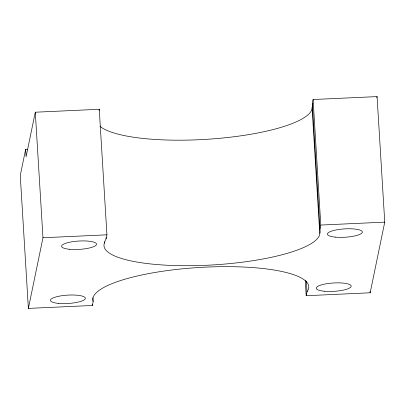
<?xml version="1.0" encoding="UTF-8"?>
<svg xmlns="http://www.w3.org/2000/svg" width="405" height="405" viewBox="0 0 405 405"><rect width="100%" height="100%" fill="white"/><g stroke="black" fill="none" stroke-linecap="round" stroke-linejoin="round"><path stroke-width="0.61" d="M27.54 149.273L25.647 149.359L20.25 175.486L28.38 308.402L92.34 305.481L93.155 301.533L92.927 297.751M305.274 280.589L306.195 295.711L370.16 292.785L384.75 222.132L377.07 96.598L313.111 99.519L312.296 103.467L312.513 106.839L312.073 107.77L319.813 234.211A108.175 25.804 -3.5 0 1 206.565 265.265A108.175 25.804 -3.5 0 1 104.11 244.068L104.49 242.225L106.115 238.773L106.935 234.824L99.255 109.289L35.291 112.215L26.097 156.74L25.647 149.359M28.38 308.402L42.97 237.745L35.291 112.215M99.022 110.418L99.255 109.289M306.195 295.711L307.015 291.757L306.357 281.05M319.753 233.3L320.193 232.369L319.975 229.002L320.79 225.053L313.111 99.519M376.817 97.833L377.07 96.598M42.97 237.745L106.935 234.824M320.79 225.053L384.75 222.132M312.073 107.77L312.133 108.677A108.175 25.804 -3.5 0 1 215.647 138.657A108.175 25.804 -3.5 0 1 99.949 126.289M370.084 291.524L370.16 292.785M312.296 103.467L319.975 229.002M106.039 237.512L106.115 238.773M104.47 241.876L104.551 243.137M92.264 304.221L92.34 305.481M93.155 301.533A108.175 25.804 -3.5 0 1 206.185 267.108A108.175 25.804 -3.5 0 1 307.015 291.757M58.386 303.37A17.521 4.182 -3.5 0 0 85.344 298.51A17.521 4.182 -3.5 0 0 59.899 296.04A17.521 4.182 -3.5 0 0 58.386 303.37M324.213 291.225A17.521 4.182 -3.5 0 0 351.17 286.36A17.521 4.182 -3.5 0 0 325.726 283.895A17.521 4.182 -3.5 0 0 324.213 291.225M69.554 249.277A17.521 4.182 -3.5 0 0 96.517 244.412A17.521 4.182 -3.5 0 0 71.067 241.947A17.521 4.182 -3.5 0 0 69.554 249.277M335.386 237.127A17.521 4.182 -3.5 0 0 362.343 232.267A17.521 4.182 -3.5 0 0 336.899 229.797A17.521 4.182 -3.5 0 0 335.386 237.127"/></g></svg>
